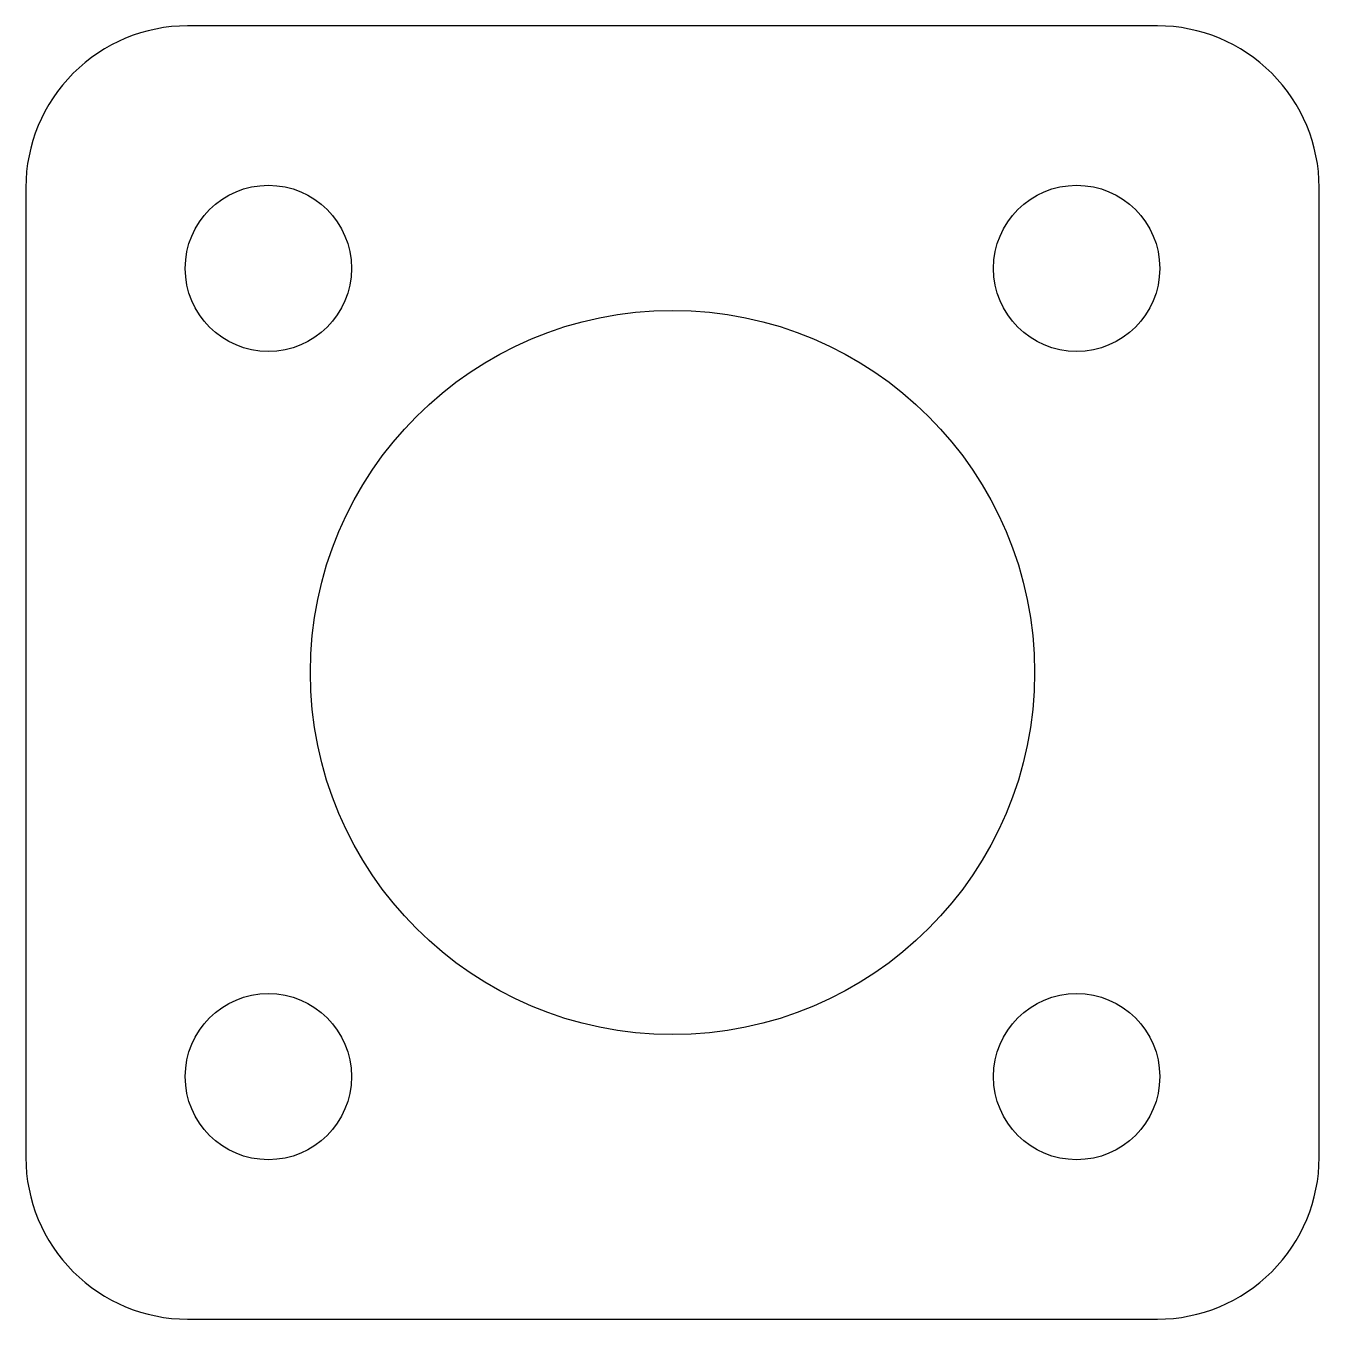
# Model space of a CAD drawing. Header units: inches. Extents: x -1 to 1, y -1 to 1.
import ezdxf

# ---------------------------------------------------------------- set-up
doc = ezdxf.new("R2010")
doc.units = ezdxf.units.IN
doc.layers.get('0').update_dxf_attribs({"linetype": 'CONTINUOUS'})

msp = doc.modelspace()

# ---------------------------------------------------------------- linework, layer by layer
msp.add_lwpolyline([(-1, -0.75, 0.414214), (-0.75, -1), (0.75, -1, 0.414214), (1, -0.75), (1, 0.75, 0.414214), (0.75, 1), (-0.75, 1, 0.414214), (-1, 0.75)], format="xyb", close=True)
for centre, radius in [((-0.625, 0.625), 0.1285), ((0.625, 0.625), 0.1285), ((0, 0), 0.56), ((-0.625, -0.625), 0.1285), ((0.625, -0.625), 0.1285)]:
    msp.add_circle(centre, radius)

doc.saveas('drawing.dxf')
